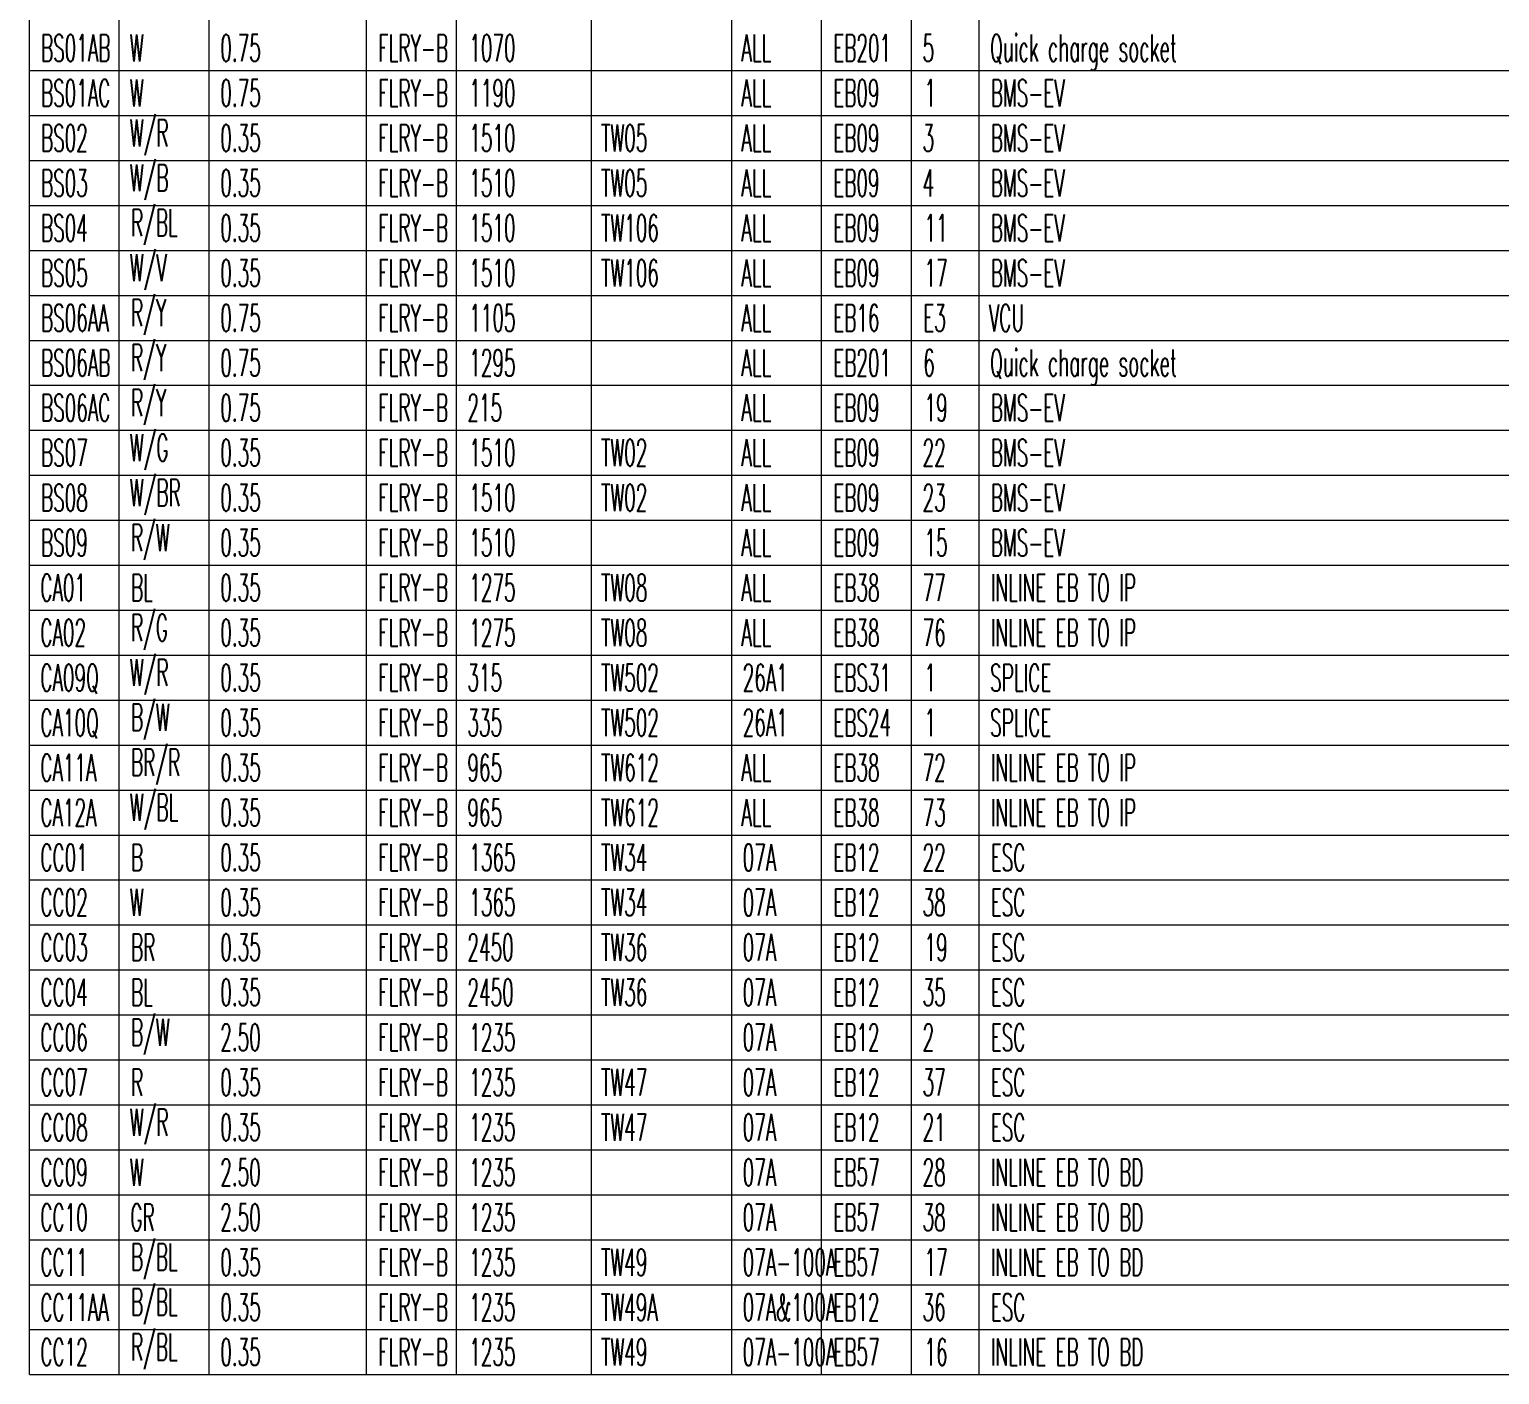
# Model space of a CAD drawing. Header units: inches. Extents: x 47316 to 59086, y 3141 to 11743.
# Drawn here: x 55858 to 56021.4, y 9728 to 9877.5 of the extents above; entities that cross this region are included whole.
import ezdxf

# ---------------------------------------------------------------- set-up
doc = ezdxf.new("R2010")
doc.units = ezdxf.units.IN
doc.header["$MEASUREMENT"] = 0
doc.styles.get("Standard").update_dxf_attribs({"font": ''})
doc.styles.get('Standard').set_extended_font_data('SimSun')

msp = doc.modelspace()

# ---------------------------------------------------------------- linework, layer by layer
at = {"color": 0, "linetype": 'Continuous', "lineweight": 15}
for p, q in [((55857.95, 9727.95), (55857.95, 10232.95)), ((55867.95, 9727.95), (55867.95, 10232.95)), ((55877.95, 9727.95), (55877.95, 10232.95)), ((55895.42, 9727.95), (55895.42, 10232.95)), ((55905.42, 9727.95), (55905.42, 10232.95)), ((55920.42, 9727.95), (55920.42, 10232.95)), ((55936.02, 9727.95), (55936.02, 10232.95)), ((55946.02, 9727.95), (55946.02, 10232.95)), ((55956.02, 9727.95), (55956.02, 10232.95)), ((55963.52, 9727.95), (55963.52, 10232.95)), ((55857.95, 9872.95), (56184.8, 9872.95)), ((55857.95, 9867.95), (56184.8, 9867.95)), ((55857.95, 9862.95), (56184.8, 9862.95)), ((55857.95, 9857.95), (56184.8, 9857.95)), ((55857.95, 9852.95), (56184.8, 9852.95)), ((55857.95, 9847.95), (56184.8, 9847.95)), ((55857.95, 9842.95), (56184.8, 9842.95)), ((55857.95, 9837.95), (56184.8, 9837.95)), ((55857.95, 9832.95), (56184.8, 9832.95)), ((55857.95, 9827.95), (56184.8, 9827.95)), ((55857.95, 9822.95), (56184.8, 9822.95)), ((55857.95, 9817.95), (56184.8, 9817.95)), ((55857.95, 9812.95), (56184.8, 9812.95)), ((55857.95, 9807.95), (56184.8, 9807.95)), ((55857.95, 9802.95), (56184.8, 9802.95)), ((55857.95, 9797.95), (56184.8, 9797.95)), ((55857.95, 9792.95), (56184.8, 9792.95)), ((55857.95, 9787.95), (56184.8, 9787.95)), ((55857.95, 9782.95), (56184.8, 9782.95)), ((55857.95, 9777.95), (56184.8, 9777.95)), ((55857.95, 9772.95), (56184.8, 9772.95)), ((55857.95, 9767.95), (56184.8, 9767.95)), ((55857.95, 9762.95), (56184.8, 9762.95)), ((55857.95, 9757.95), (56184.8, 9757.95)), ((55857.95, 9752.95), (56184.8, 9752.95)), ((55857.95, 9747.95), (56184.8, 9747.95)), ((55857.95, 9742.95), (56184.8, 9742.95)), ((55857.95, 9737.95), (56184.8, 9737.95)), ((55857.95, 9732.95), (56184.8, 9732.95)), ((55857.95, 9727.95), (56184.8, 9727.95))]:
    msp.add_line(p, q, dxfattribs=at)

# ---------------------------------------------------------------- texts
at = {"color": 7, "linetype": 'Continuous', "lineweight": 15, "char_height": 3, "attachment_point": 1}
for s, insert, width in [('\\Fromans.shx;\\W0.5000000000;\\T1.0000000000;\\o\\lBS01AB', (55859.24, 9876.95), 8.5714), ('\\Fromans.shx;\\W0.5000000000;\\T1.0000000000;\\o\\lW', (55869.1, 9876.95), 1.7143), ('\\Fromans.shx;\\W0.5000000000;\\T1.0000000000;\\o\\l0.75', (55879.17, 9876.95), 5), ('\\Fromans.shx;\\W0.5000000000;\\T1.0000000000;\\o\\lFLRY-B', (55896.71, 9876.95), 8.6429), ('\\Fromans.shx;\\W0.5000000000;\\T1.0000000000;\\o\\l1070', (55906.85, 9876.95), 5.7143), ('\\Fromans.shx;\\W0.5000000000;\\T1.0000000000;\\o\\lALL', (55937.1, 9876.95), 3.7143), ('\\Fromans.shx;\\W0.5000000000;\\T1.0000000000;\\o\\lEB201', (55947.31, 9876.95), 7.1429), ('\\Fromans.shx;\\W0.5000000000;\\T1.0000000000;\\o\\l5', (55957.24, 9876.95), 1.4286), ('\\Fromans.shx;\\W0.5000000000;\\T1.0000000000;\\o\\lQuick charge socket', (55964.74, 9876.95), 23.7857), ('\\Fromans.shx;\\W0.5000000000;\\T1.0000000000;\\o\\lBS01AC', (55859.24, 9871.95), 8.5714), ('\\Fromans.shx;\\W0.5000000000;\\T1.0000000000;\\o\\lW', (55869.1, 9871.95), 1.7143), ('\\Fromans.shx;\\W0.5000000000;\\T1.0000000000;\\o\\l0.75', (55879.17, 9871.95), 5), ('\\Fromans.shx;\\W0.5000000000;\\T1.0000000000;\\o\\lFLRY-B', (55896.71, 9871.95), 8.6429), ('\\Fromans.shx;\\W0.5000000000;\\T1.0000000000;\\o\\l1190', (55906.85, 9871.95), 5.7143), ('\\Fromans.shx;\\W0.5000000000;\\T1.0000000000;\\o\\lALL', (55937.1, 9871.95), 3.7143), ('\\Fromans.shx;\\W0.5000000000;\\T1.0000000000;\\o\\lEB09', (55947.31, 9871.95), 5.7143), ('\\Fromans.shx;\\W0.5000000000;\\T1.0000000000;\\o\\l1', (55957.45, 9871.95), 1.4286), ('\\Fromans.shx;\\W0.5000000000;\\T1.0000000000;\\o\\lBMS-EV', (55964.81, 9871.95), 9.1429), ('\\Fromans.shx;\\W0.5000000000;\\T1.0000000000;\\o\\lW/R', (55869.1, 9867.52), 4.7857), ('\\Fromans.shx;\\W0.5000000000;\\T1.0000000000;\\o\\lBS02', (55859.24, 9866.95), 5.7857), ('\\Fromans.shx;\\W0.5000000000;\\T1.0000000000;\\o\\l0.35', (55879.17, 9866.95), 5), ('\\Fromans.shx;\\W0.5000000000;\\T1.0000000000;\\o\\lFLRY-B', (55896.71, 9866.95), 8.6429), ('\\Fromans.shx;\\W0.5000000000;\\T1.0000000000;\\o\\l1510', (55906.85, 9866.95), 5.7143), ('\\Fromans.shx;\\W0.5000000000;\\T1.0000000000;\\o\\lTW05', (55921.5, 9866.95), 5.7143), ('\\Fromans.shx;\\W0.5000000000;\\T1.0000000000;\\o\\lALL', (55937.1, 9866.95), 3.7143), ('\\Fromans.shx;\\W0.5000000000;\\T1.0000000000;\\o\\lEB09', (55947.31, 9866.95), 5.7143), ('\\Fromans.shx;\\W0.5000000000;\\T1.0000000000;\\o\\l3', (55957.24, 9866.95), 1.4286), ('\\Fromans.shx;\\W0.5000000000;\\T1.0000000000;\\o\\lBMS-EV', (55964.81, 9866.95), 9.1429), ('\\Fromans.shx;\\W0.5000000000;\\T1.0000000000;\\o\\lW/B', (55869.1, 9862.52), 4.7857), ('\\Fromans.shx;\\W0.5000000000;\\T1.0000000000;\\o\\lBS03', (55859.24, 9861.95), 5.7857), ('\\Fromans.shx;\\W0.5000000000;\\T1.0000000000;\\o\\l0.35', (55879.17, 9861.95), 5), ('\\Fromans.shx;\\W0.5000000000;\\T1.0000000000;\\o\\lFLRY-B', (55896.71, 9861.95), 8.6429), ('\\Fromans.shx;\\W0.5000000000;\\T1.0000000000;\\o\\l1510', (55906.85, 9861.95), 5.7143), ('\\Fromans.shx;\\W0.5000000000;\\T1.0000000000;\\o\\lTW05', (55921.5, 9861.95), 5.7143), ('\\Fromans.shx;\\W0.5000000000;\\T1.0000000000;\\o\\lALL', (55937.1, 9861.95), 3.7143), ('\\Fromans.shx;\\W0.5000000000;\\T1.0000000000;\\o\\lEB09', (55947.31, 9861.95), 5.7143), ('\\Fromans.shx;\\W0.5000000000;\\T1.0000000000;\\o\\l4', (55957.24, 9861.95), 1.4286), ('\\Fromans.shx;\\W0.5000000000;\\T1.0000000000;\\o\\lBMS-EV', (55964.81, 9861.95), 9.1429), ('\\Fromans.shx;\\W0.5000000000;\\T1.0000000000;\\o\\lR/BL', (55869.24, 9857.52), 5.7857), ('\\Fromans.shx;\\W0.5000000000;\\T1.0000000000;\\o\\lBS04', (55859.24, 9856.95), 5.7857), ('\\Fromans.shx;\\W0.5000000000;\\T1.0000000000;\\o\\l0.35', (55879.17, 9856.95), 5), ('\\Fromans.shx;\\W0.5000000000;\\T1.0000000000;\\o\\lFLRY-B', (55896.71, 9856.95), 8.6429), ('\\Fromans.shx;\\W0.5000000000;\\T1.0000000000;\\o\\l1510', (55906.85, 9856.95), 5.7143), ('\\Fromans.shx;\\W0.5000000000;\\T1.0000000000;\\o\\lTW106', (55921.5, 9856.95), 7.1429), ('\\Fromans.shx;\\W0.5000000000;\\T1.0000000000;\\o\\lALL', (55937.1, 9856.95), 3.7143), ('\\Fromans.shx;\\W0.5000000000;\\T1.0000000000;\\o\\lEB09', (55947.31, 9856.95), 5.7143), ('\\Fromans.shx;\\W0.5000000000;\\T1.0000000000;\\o\\l11', (55957.45, 9856.95), 2.8571), ('\\Fromans.shx;\\W0.5000000000;\\T1.0000000000;\\o\\lBMS-EV', (55964.81, 9856.95), 9.1429), ('\\Fromans.shx;\\W0.5000000000;\\T1.0000000000;\\o\\lW/V', (55869.1, 9852.52), 4.5714), ('\\Fromans.shx;\\W0.5000000000;\\T1.0000000000;\\o\\lBS05', (55859.24, 9851.95), 5.7857), ('\\Fromans.shx;\\W0.5000000000;\\T1.0000000000;\\o\\l0.35', (55879.17, 9851.95), 5), ('\\Fromans.shx;\\W0.5000000000;\\T1.0000000000;\\o\\lFLRY-B', (55896.71, 9851.95), 8.6429), ('\\Fromans.shx;\\W0.5000000000;\\T1.0000000000;\\o\\l1510', (55906.85, 9851.95), 5.7143), ('\\Fromans.shx;\\W0.5000000000;\\T1.0000000000;\\o\\lTW106', (55921.5, 9851.95), 7.1429), ('\\Fromans.shx;\\W0.5000000000;\\T1.0000000000;\\o\\lALL', (55937.1, 9851.95), 3.7143), ('\\Fromans.shx;\\W0.5000000000;\\T1.0000000000;\\o\\lEB09', (55947.31, 9851.95), 5.7143), ('\\Fromans.shx;\\W0.5000000000;\\T1.0000000000;\\o\\l17', (55957.45, 9851.95), 2.8571), ('\\Fromans.shx;\\W0.5000000000;\\T1.0000000000;\\o\\lBMS-EV', (55964.81, 9851.95), 9.1429), ('\\Fromans.shx;\\W0.5000000000;\\T1.0000000000;\\o\\lR/Y', (55869.24, 9847.52), 4.3571), ('\\Fromans.shx;\\W0.5000000000;\\T1.0000000000;\\o\\lBS06AA', (55859.24, 9846.95), 8.3571), ('\\Fromans.shx;\\W0.5000000000;\\T1.0000000000;\\o\\l0.75', (55879.17, 9846.95), 5), ('\\Fromans.shx;\\W0.5000000000;\\T1.0000000000;\\o\\lFLRY-B', (55896.71, 9846.95), 8.6429), ('\\Fromans.shx;\\W0.5000000000;\\T1.0000000000;\\o\\l1105', (55906.85, 9846.95), 5.7143), ('\\Fromans.shx;\\W0.5000000000;\\T1.0000000000;\\o\\lALL', (55937.1, 9846.95), 3.7143), ('\\Fromans.shx;\\W0.5000000000;\\T1.0000000000;\\o\\lEB16', (55947.31, 9846.95), 5.7143), ('\\Fromans.shx;\\W0.5000000000;\\T1.0000000000;\\o\\lE3', (55957.31, 9846.95), 2.7857), ('\\Fromans.shx;\\W0.5000000000;\\T1.0000000000;\\o\\lVCU', (55964.6, 9846.95), 4.3571), ('\\Fromans.shx;\\W0.5000000000;\\T1.0000000000;\\o\\lR/Y', (55869.24, 9842.52), 4.3571), ('\\Fromans.shx;\\W0.5000000000;\\T1.0000000000;\\o\\lBS06AB', (55859.24, 9841.95), 8.5714), ('\\Fromans.shx;\\W0.5000000000;\\T1.0000000000;\\o\\l0.75', (55879.17, 9841.95), 5), ('\\Fromans.shx;\\W0.5000000000;\\T1.0000000000;\\o\\lFLRY-B', (55896.71, 9841.95), 8.6429), ('\\Fromans.shx;\\W0.5000000000;\\T1.0000000000;\\o\\l1295', (55906.85, 9841.95), 5.7143), ('\\Fromans.shx;\\W0.5000000000;\\T1.0000000000;\\o\\lALL', (55937.1, 9841.95), 3.7143), ('\\Fromans.shx;\\W0.5000000000;\\T1.0000000000;\\o\\lEB201', (55947.31, 9841.95), 7.1429), ('\\Fromans.shx;\\W0.5000000000;\\T1.0000000000;\\o\\l6', (55957.31, 9841.95), 1.4286), ('\\Fromans.shx;\\W0.5000000000;\\T1.0000000000;\\o\\lQuick charge socket', (55964.74, 9841.95), 23.7857), ('\\Fromans.shx;\\W0.5000000000;\\T1.0000000000;\\o\\lBS06AC', (55859.24, 9836.95), 8.5714), ('\\Fromans.shx;\\W0.5000000000;\\T1.0000000000;\\o\\lR/Y', (55869.24, 9837.52), 4.3571), ('\\Fromans.shx;\\W0.5000000000;\\T1.0000000000;\\o\\l0.75', (55879.17, 9836.95), 5), ('\\Fromans.shx;\\W0.5000000000;\\T1.0000000000;\\o\\lFLRY-B', (55896.71, 9836.95), 8.6429), ('\\Fromans.shx;\\W0.5000000000;\\T1.0000000000;\\o\\l215', (55906.64, 9836.95), 4.2857), ('\\Fromans.shx;\\W0.5000000000;\\T1.0000000000;\\o\\lALL', (55937.1, 9836.95), 3.7143), ('\\Fromans.shx;\\W0.5000000000;\\T1.0000000000;\\o\\lEB09', (55947.31, 9836.95), 5.7143), ('\\Fromans.shx;\\W0.5000000000;\\T1.0000000000;\\o\\l19', (55957.45, 9836.95), 2.8571), ('\\Fromans.shx;\\W0.5000000000;\\T1.0000000000;\\o\\lBMS-EV', (55964.81, 9836.95), 9.1429), ('\\Fromans.shx;\\W0.5000000000;\\T1.0000000000;\\o\\lBS07', (55859.24, 9831.95), 5.7857), ('\\Fromans.shx;\\W0.5000000000;\\T1.0000000000;\\o\\lW/G', (55869.1, 9832.52), 4.7857), ('\\Fromans.shx;\\W0.5000000000;\\T1.0000000000;\\o\\l0.35', (55879.17, 9831.95), 5), ('\\Fromans.shx;\\W0.5000000000;\\T1.0000000000;\\o\\lFLRY-B', (55896.71, 9831.95), 8.6429), ('\\Fromans.shx;\\W0.5000000000;\\T1.0000000000;\\o\\l1510', (55906.85, 9831.95), 5.7143), ('\\Fromans.shx;\\W0.5000000000;\\T1.0000000000;\\o\\lTW02', (55921.5, 9831.95), 5.7143), ('\\Fromans.shx;\\W0.5000000000;\\T1.0000000000;\\o\\lALL', (55937.1, 9831.95), 3.7143), ('\\Fromans.shx;\\W0.5000000000;\\T1.0000000000;\\o\\lEB09', (55947.31, 9831.95), 5.7143), ('\\Fromans.shx;\\W0.5000000000;\\T1.0000000000;\\o\\l22', (55957.24, 9831.95), 2.8571), ('\\Fromans.shx;\\W0.5000000000;\\T1.0000000000;\\o\\lBMS-EV', (55964.81, 9831.95), 9.1429), ('\\Fromans.shx;\\W0.5000000000;\\T1.0000000000;\\o\\lBS08', (55859.24, 9826.95), 5.7857), ('\\Fromans.shx;\\W0.5000000000;\\T1.0000000000;\\o\\lW/BR', (55869.1, 9827.52), 6.2857), ('\\Fromans.shx;\\W0.5000000000;\\T1.0000000000;\\o\\l0.35', (55879.17, 9826.95), 5), ('\\Fromans.shx;\\W0.5000000000;\\T1.0000000000;\\o\\lFLRY-B', (55896.71, 9826.95), 8.6429), ('\\Fromans.shx;\\W0.5000000000;\\T1.0000000000;\\o\\l1510', (55906.85, 9826.95), 5.7143), ('\\Fromans.shx;\\W0.5000000000;\\T1.0000000000;\\o\\lTW02', (55921.5, 9826.95), 5.7143), ('\\Fromans.shx;\\W0.5000000000;\\T1.0000000000;\\o\\lALL', (55937.1, 9826.95), 3.7143), ('\\Fromans.shx;\\W0.5000000000;\\T1.0000000000;\\o\\lEB09', (55947.31, 9826.95), 5.7143), ('\\Fromans.shx;\\W0.5000000000;\\T1.0000000000;\\o\\l23', (55957.24, 9826.95), 2.8571), ('\\Fromans.shx;\\W0.5000000000;\\T1.0000000000;\\o\\lBMS-EV', (55964.81, 9826.95), 9.1429), ('\\Fromans.shx;\\W0.5000000000;\\T1.0000000000;\\o\\lBS09', (55859.24, 9821.95), 5.7857), ('\\Fromans.shx;\\W0.5000000000;\\T1.0000000000;\\o\\lR/W', (55869.24, 9822.52), 4.7857), ('\\Fromans.shx;\\W0.5000000000;\\T1.0000000000;\\o\\l0.35', (55879.17, 9821.95), 5), ('\\Fromans.shx;\\W0.5000000000;\\T1.0000000000;\\o\\lFLRY-B', (55896.71, 9821.95), 8.6429), ('\\Fromans.shx;\\W0.5000000000;\\T1.0000000000;\\o\\l1510', (55906.85, 9821.95), 5.7143), ('\\Fromans.shx;\\W0.5000000000;\\T1.0000000000;\\o\\lALL', (55937.1, 9821.95), 3.7143), ('\\Fromans.shx;\\W0.5000000000;\\T1.0000000000;\\o\\lEB09', (55947.31, 9821.95), 5.7143), ('\\Fromans.shx;\\W0.5000000000;\\T1.0000000000;\\o\\l15', (55957.45, 9821.95), 2.8571), ('\\Fromans.shx;\\W0.5000000000;\\T1.0000000000;\\o\\lBMS-EV', (55964.81, 9821.95), 9.1429), ('\\Fromans.shx;\\W0.5000000000;\\T1.0000000000;\\o\\lCA01', (55859.17, 9816.95), 5.6429), ('\\Fromans.shx;\\W0.5000000000;\\T1.0000000000;\\o\\lBL', (55869.24, 9816.95), 2.7143), ('\\Fromans.shx;\\W0.5000000000;\\T1.0000000000;\\o\\l0.35', (55879.17, 9816.95), 5), ('\\Fromans.shx;\\W0.5000000000;\\T1.0000000000;\\o\\lFLRY-B', (55896.71, 9816.95), 8.6429), ('\\Fromans.shx;\\W0.5000000000;\\T1.0000000000;\\o\\l1275', (55906.85, 9816.95), 5.7143), ('\\Fromans.shx;\\W0.5000000000;\\T1.0000000000;\\o\\lTW08', (55921.5, 9816.95), 5.7143), ('\\Fromans.shx;\\W0.5000000000;\\T1.0000000000;\\o\\lALL', (55937.1, 9816.95), 3.7143), ('\\Fromans.shx;\\W0.5000000000;\\T1.0000000000;\\o\\lEB38', (55947.31, 9816.95), 5.7143), ('\\Fromans.shx;\\W0.5000000000;\\T1.0000000000;\\o\\l77', (55957.24, 9816.95), 2.8571), ('\\Fromans.shx;\\W0.5000000000;\\T1.0000000000;\\o\\lINLINE EB TO IP', (55964.81, 9816.95), 19), ('\\Fromans.shx;\\W0.5000000000;\\T1.0000000000;\\o\\lR/G', (55869.24, 9812.52), 4.5714), ('\\Fromans.shx;\\W0.5000000000;\\T1.0000000000;\\o\\lCA02', (55859.17, 9811.95), 5.6429), ('\\Fromans.shx;\\W0.5000000000;\\T1.0000000000;\\o\\l0.35', (55879.17, 9811.95), 5), ('\\Fromans.shx;\\W0.5000000000;\\T1.0000000000;\\o\\lFLRY-B', (55896.71, 9811.95), 8.6429), ('\\Fromans.shx;\\W0.5000000000;\\T1.0000000000;\\o\\l1275', (55906.85, 9811.95), 5.7143), ('\\Fromans.shx;\\W0.5000000000;\\T1.0000000000;\\o\\lTW08', (55921.5, 9811.95), 5.7143), ('\\Fromans.shx;\\W0.5000000000;\\T1.0000000000;\\o\\lALL', (55937.1, 9811.95), 3.7143), ('\\Fromans.shx;\\W0.5000000000;\\T1.0000000000;\\o\\lEB38', (55947.31, 9811.95), 5.7143), ('\\Fromans.shx;\\W0.5000000000;\\T1.0000000000;\\o\\l76', (55957.24, 9811.95), 2.8571), ('\\Fromans.shx;\\W0.5000000000;\\T1.0000000000;\\o\\lINLINE EB TO IP', (55964.81, 9811.95), 19), ('\\Fromans.shx;\\W0.5000000000;\\T1.0000000000;\\o\\lW/R', (55869.1, 9807.52), 4.7857), ('\\Fromans.shx;\\W0.5000000000;\\T1.0000000000;\\o\\lCA09Q', (55859.17, 9806.95), 7.2143), ('\\Fromans.shx;\\W0.5000000000;\\T1.0000000000;\\o\\l0.35', (55879.17, 9806.95), 5), ('\\Fromans.shx;\\W0.5000000000;\\T1.0000000000;\\o\\lFLRY-B', (55896.71, 9806.95), 8.6429), ('\\Fromans.shx;\\W0.5000000000;\\T1.0000000000;\\o\\l315', (55906.64, 9806.95), 4.2857), ('\\Fromans.shx;\\W0.5000000000;\\T1.0000000000;\\o\\lTW502', (55921.5, 9806.95), 7.1429), ('\\Fromans.shx;\\W0.5000000000;\\T1.0000000000;\\o\\l26A1', (55937.24, 9806.95), 5.5714), ('\\Fromans.shx;\\W0.5000000000;\\T1.0000000000;\\o\\lEBS31', (55947.31, 9806.95), 7.1429), ('\\Fromans.shx;\\W0.5000000000;\\T1.0000000000;\\o\\l1', (55957.45, 9806.95), 1.4286), ('\\Fromans.shx;\\W0.5000000000;\\T1.0000000000;\\o\\lSPLICE', (55964.74, 9806.95), 7.5714), ('\\Fromans.shx;\\W0.5000000000;\\T1.0000000000;\\o\\lB/W', (55869.24, 9802.52), 4.7857), ('\\Fromans.shx;\\W0.5000000000;\\T1.0000000000;\\o\\lCA10Q', (55859.17, 9801.95), 7.2143), ('\\Fromans.shx;\\W0.5000000000;\\T1.0000000000;\\o\\l0.35', (55879.17, 9801.95), 5), ('\\Fromans.shx;\\W0.5000000000;\\T1.0000000000;\\o\\lFLRY-B', (55896.71, 9801.95), 8.6429), ('\\Fromans.shx;\\W0.5000000000;\\T1.0000000000;\\o\\l335', (55906.64, 9801.95), 4.2857), ('\\Fromans.shx;\\W0.5000000000;\\T1.0000000000;\\o\\lTW502', (55921.5, 9801.95), 7.1429), ('\\Fromans.shx;\\W0.5000000000;\\T1.0000000000;\\o\\l26A1', (55937.24, 9801.95), 5.5714), ('\\Fromans.shx;\\W0.5000000000;\\T1.0000000000;\\o\\lEBS24', (55947.31, 9801.95), 7.1429), ('\\Fromans.shx;\\W0.5000000000;\\T1.0000000000;\\o\\l1', (55957.45, 9801.95), 1.4286), ('\\Fromans.shx;\\W0.5000000000;\\T1.0000000000;\\o\\lSPLICE', (55964.74, 9801.95), 7.5714), ('\\Fromans.shx;\\W0.5000000000;\\T1.0000000000;\\o\\lBR/R', (55869.24, 9797.52), 6.0714), ('\\Fromans.shx;\\W0.5000000000;\\T1.0000000000;\\o\\lCA11A', (55859.17, 9796.95), 6.9286), ('\\Fromans.shx;\\W0.5000000000;\\T1.0000000000;\\o\\l0.35', (55879.17, 9796.95), 5), ('\\Fromans.shx;\\W0.5000000000;\\T1.0000000000;\\o\\lFLRY-B', (55896.71, 9796.95), 8.6429), ('\\Fromans.shx;\\W0.5000000000;\\T1.0000000000;\\o\\l965', (55906.64, 9796.95), 4.2857), ('\\Fromans.shx;\\W0.5000000000;\\T1.0000000000;\\o\\lTW612', (55921.5, 9796.95), 7.1429), ('\\Fromans.shx;\\W0.5000000000;\\T1.0000000000;\\o\\lALL', (55937.1, 9796.95), 3.7143), ('\\Fromans.shx;\\W0.5000000000;\\T1.0000000000;\\o\\lEB38', (55947.31, 9796.95), 5.7143), ('\\Fromans.shx;\\W0.5000000000;\\T1.0000000000;\\o\\l72', (55957.24, 9796.95), 2.8571), ('\\Fromans.shx;\\W0.5000000000;\\T1.0000000000;\\o\\lINLINE EB TO IP', (55964.81, 9796.95), 19), ('\\Fromans.shx;\\W0.5000000000;\\T1.0000000000;\\o\\lW/BL', (55869.1, 9792.52), 6), ('\\Fromans.shx;\\W0.5000000000;\\T1.0000000000;\\o\\lCA12A', (55859.17, 9791.95), 6.9286), ('\\Fromans.shx;\\W0.5000000000;\\T1.0000000000;\\o\\l0.35', (55879.17, 9791.95), 5), ('\\Fromans.shx;\\W0.5000000000;\\T1.0000000000;\\o\\lFLRY-B', (55896.71, 9791.95), 8.6429), ('\\Fromans.shx;\\W0.5000000000;\\T1.0000000000;\\o\\l965', (55906.64, 9791.95), 4.2857), ('\\Fromans.shx;\\W0.5000000000;\\T1.0000000000;\\o\\lTW612', (55921.5, 9791.95), 7.1429), ('\\Fromans.shx;\\W0.5000000000;\\T1.0000000000;\\o\\lALL', (55937.1, 9791.95), 3.7143), ('\\Fromans.shx;\\W0.5000000000;\\T1.0000000000;\\o\\lEB38', (55947.31, 9791.95), 5.7143), ('\\Fromans.shx;\\W0.5000000000;\\T1.0000000000;\\o\\l73', (55957.24, 9791.95), 2.8571), ('\\Fromans.shx;\\W0.5000000000;\\T1.0000000000;\\o\\lINLINE EB TO IP', (55964.81, 9791.95), 19), ('\\Fromans.shx;\\W0.5000000000;\\T1.0000000000;\\o\\lCC01', (55859.17, 9786.95), 5.8571), ('\\Fromans.shx;\\W0.5000000000;\\T1.0000000000;\\o\\lB', (55869.24, 9786.95), 1.5), ('\\Fromans.shx;\\W0.5000000000;\\T1.0000000000;\\o\\l0.35', (55879.17, 9786.95), 5), ('\\Fromans.shx;\\W0.5000000000;\\T1.0000000000;\\o\\lFLRY-B', (55896.71, 9786.95), 8.6429), ('\\Fromans.shx;\\W0.5000000000;\\T1.0000000000;\\o\\l1365', (55906.85, 9786.95), 5.7143), ('\\Fromans.shx;\\W0.5000000000;\\T1.0000000000;\\o\\lTW34', (55921.5, 9786.95), 5.7143), ('\\Fromans.shx;\\W0.5000000000;\\T1.0000000000;\\o\\l07A', (55937.24, 9786.95), 4.1429), ('\\Fromans.shx;\\W0.5000000000;\\T1.0000000000;\\o\\lEB12', (55947.31, 9786.95), 5.7143), ('\\Fromans.shx;\\W0.5000000000;\\T1.0000000000;\\o\\l22', (55957.24, 9786.95), 2.8571), ('\\Fromans.shx;\\W0.5000000000;\\T1.0000000000;\\o\\lESC', (55964.81, 9786.95), 4.2857), ('\\Fromans.shx;\\W0.5000000000;\\T1.0000000000;\\o\\lCC02', (55859.17, 9781.95), 5.8571), ('\\Fromans.shx;\\W0.5000000000;\\T1.0000000000;\\o\\lW', (55869.1, 9781.95), 1.7143), ('\\Fromans.shx;\\W0.5000000000;\\T1.0000000000;\\o\\l0.35', (55879.17, 9781.95), 5), ('\\Fromans.shx;\\W0.5000000000;\\T1.0000000000;\\o\\lFLRY-B', (55896.71, 9781.95), 8.6429), ('\\Fromans.shx;\\W0.5000000000;\\T1.0000000000;\\o\\l1365', (55906.85, 9781.95), 5.7143), ('\\Fromans.shx;\\W0.5000000000;\\T1.0000000000;\\o\\lTW34', (55921.5, 9781.95), 5.7143), ('\\Fromans.shx;\\W0.5000000000;\\T1.0000000000;\\o\\l07A', (55937.24, 9781.95), 4.1429), ('\\Fromans.shx;\\W0.5000000000;\\T1.0000000000;\\o\\lEB12', (55947.31, 9781.95), 5.7143), ('\\Fromans.shx;\\W0.5000000000;\\T1.0000000000;\\o\\l38', (55957.24, 9781.95), 2.8571), ('\\Fromans.shx;\\W0.5000000000;\\T1.0000000000;\\o\\lESC', (55964.81, 9781.95), 4.2857), ('\\Fromans.shx;\\W0.5000000000;\\T1.0000000000;\\o\\lCC03', (55859.17, 9776.95), 5.8571), ('\\Fromans.shx;\\W0.5000000000;\\T1.0000000000;\\o\\lBR', (55869.24, 9776.95), 3), ('\\Fromans.shx;\\W0.5000000000;\\T1.0000000000;\\o\\l0.35', (55879.17, 9776.95), 5), ('\\Fromans.shx;\\W0.5000000000;\\T1.0000000000;\\o\\lFLRY-B', (55896.71, 9776.95), 8.6429), ('\\Fromans.shx;\\W0.5000000000;\\T1.0000000000;\\o\\l2450', (55906.64, 9776.95), 5.7143), ('\\Fromans.shx;\\W0.5000000000;\\T1.0000000000;\\o\\lTW36', (55921.5, 9776.95), 5.7143), ('\\Fromans.shx;\\W0.5000000000;\\T1.0000000000;\\o\\l07A', (55937.24, 9776.95), 4.1429), ('\\Fromans.shx;\\W0.5000000000;\\T1.0000000000;\\o\\lEB12', (55947.31, 9776.95), 5.7143), ('\\Fromans.shx;\\W0.5000000000;\\T1.0000000000;\\o\\l19', (55957.45, 9776.95), 2.8571), ('\\Fromans.shx;\\W0.5000000000;\\T1.0000000000;\\o\\lESC', (55964.81, 9776.95), 4.2857), ('\\Fromans.shx;\\W0.5000000000;\\T1.0000000000;\\o\\lCC04', (55859.17, 9771.95), 5.8571), ('\\Fromans.shx;\\W0.5000000000;\\T1.0000000000;\\o\\lBL', (55869.24, 9771.95), 2.7143), ('\\Fromans.shx;\\W0.5000000000;\\T1.0000000000;\\o\\l0.35', (55879.17, 9771.95), 5), ('\\Fromans.shx;\\W0.5000000000;\\T1.0000000000;\\o\\lFLRY-B', (55896.71, 9771.95), 8.6429), ('\\Fromans.shx;\\W0.5000000000;\\T1.0000000000;\\o\\l2450', (55906.64, 9771.95), 5.7143), ('\\Fromans.shx;\\W0.5000000000;\\T1.0000000000;\\o\\lTW36', (55921.5, 9771.95), 5.7143), ('\\Fromans.shx;\\W0.5000000000;\\T1.0000000000;\\o\\l07A', (55937.24, 9771.95), 4.1429), ('\\Fromans.shx;\\W0.5000000000;\\T1.0000000000;\\o\\lEB12', (55947.31, 9771.95), 5.7143), ('\\Fromans.shx;\\W0.5000000000;\\T1.0000000000;\\o\\l35', (55957.24, 9771.95), 2.8571), ('\\Fromans.shx;\\W0.5000000000;\\T1.0000000000;\\o\\lESC', (55964.81, 9771.95), 4.2857), ('\\Fromans.shx;\\W0.5000000000;\\T1.0000000000;\\o\\lB/W', (55869.24, 9767.52), 4.7857), ('\\Fromans.shx;\\W0.5000000000;\\T1.0000000000;\\o\\lCC06', (55859.17, 9766.95), 5.8571), ('\\Fromans.shx;\\W0.5000000000;\\T1.0000000000;\\o\\l2.50', (55879.17, 9766.95), 5), ('\\Fromans.shx;\\W0.5000000000;\\T1.0000000000;\\o\\lFLRY-B', (55896.71, 9766.95), 8.6429), ('\\Fromans.shx;\\W0.5000000000;\\T1.0000000000;\\o\\l1235', (55906.85, 9766.95), 5.7143), ('\\Fromans.shx;\\W0.5000000000;\\T1.0000000000;\\o\\l07A', (55937.24, 9766.95), 4.1429), ('\\Fromans.shx;\\W0.5000000000;\\T1.0000000000;\\o\\lEB12', (55947.31, 9766.95), 5.7143), ('\\Fromans.shx;\\W0.5000000000;\\T1.0000000000;\\o\\l2', (55957.24, 9766.95), 1.4286), ('\\Fromans.shx;\\W0.5000000000;\\T1.0000000000;\\o\\lESC', (55964.81, 9766.95), 4.2857), ('\\Fromans.shx;\\W0.5000000000;\\T1.0000000000;\\o\\lCC07', (55859.17, 9761.95), 5.8571), ('\\Fromans.shx;\\W0.5000000000;\\T1.0000000000;\\o\\lR', (55869.24, 9761.95), 1.5), ('\\Fromans.shx;\\W0.5000000000;\\T1.0000000000;\\o\\l0.35', (55879.17, 9761.95), 5), ('\\Fromans.shx;\\W0.5000000000;\\T1.0000000000;\\o\\lFLRY-B', (55896.71, 9761.95), 8.6429), ('\\Fromans.shx;\\W0.5000000000;\\T1.0000000000;\\o\\l1235', (55906.85, 9761.95), 5.7143), ('\\Fromans.shx;\\W0.5000000000;\\T1.0000000000;\\o\\lTW47', (55921.5, 9761.95), 5.7143), ('\\Fromans.shx;\\W0.5000000000;\\T1.0000000000;\\o\\l07A', (55937.24, 9761.95), 4.1429), ('\\Fromans.shx;\\W0.5000000000;\\T1.0000000000;\\o\\lEB12', (55947.31, 9761.95), 5.7143), ('\\Fromans.shx;\\W0.5000000000;\\T1.0000000000;\\o\\l37', (55957.24, 9761.95), 2.8571), ('\\Fromans.shx;\\W0.5000000000;\\T1.0000000000;\\o\\lESC', (55964.81, 9761.95), 4.2857), ('\\Fromans.shx;\\W0.5000000000;\\T1.0000000000;\\o\\lCC08', (55859.17, 9756.95), 5.8571), ('\\Fromans.shx;\\W0.5000000000;\\T1.0000000000;\\o\\lW/R', (55869.1, 9757.52), 4.7857), ('\\Fromans.shx;\\W0.5000000000;\\T1.0000000000;\\o\\l0.35', (55879.17, 9756.95), 5), ('\\Fromans.shx;\\W0.5000000000;\\T1.0000000000;\\o\\lFLRY-B', (55896.71, 9756.95), 8.6429), ('\\Fromans.shx;\\W0.5000000000;\\T1.0000000000;\\o\\l1235', (55906.85, 9756.95), 5.7143), ('\\Fromans.shx;\\W0.5000000000;\\T1.0000000000;\\o\\lTW47', (55921.5, 9756.95), 5.7143), ('\\Fromans.shx;\\W0.5000000000;\\T1.0000000000;\\o\\l07A', (55937.24, 9756.95), 4.1429), ('\\Fromans.shx;\\W0.5000000000;\\T1.0000000000;\\o\\lEB12', (55947.31, 9756.95), 5.7143), ('\\Fromans.shx;\\W0.5000000000;\\T1.0000000000;\\o\\l21', (55957.24, 9756.95), 2.8571), ('\\Fromans.shx;\\W0.5000000000;\\T1.0000000000;\\o\\lESC', (55964.81, 9756.95), 4.2857), ('\\Fromans.shx;\\W0.5000000000;\\T1.0000000000;\\o\\lCC09', (55859.17, 9751.95), 5.8571), ('\\Fromans.shx;\\W0.5000000000;\\T1.0000000000;\\o\\lW', (55869.1, 9751.95), 1.7143), ('\\Fromans.shx;\\W0.5000000000;\\T1.0000000000;\\o\\l2.50', (55879.17, 9751.95), 5), ('\\Fromans.shx;\\W0.5000000000;\\T1.0000000000;\\o\\lFLRY-B', (55896.71, 9751.95), 8.6429), ('\\Fromans.shx;\\W0.5000000000;\\T1.0000000000;\\o\\l1235', (55906.85, 9751.95), 5.7143), ('\\Fromans.shx;\\W0.5000000000;\\T1.0000000000;\\o\\l07A', (55937.24, 9751.95), 4.1429), ('\\Fromans.shx;\\W0.5000000000;\\T1.0000000000;\\o\\lEB57', (55947.31, 9751.95), 5.7143), ('\\Fromans.shx;\\W0.5000000000;\\T1.0000000000;\\o\\l28', (55957.24, 9751.95), 2.8571), ('\\Fromans.shx;\\W0.5000000000;\\T1.0000000000;\\o\\lINLINE EB TO BD', (55964.81, 9751.95), 19.9286), ('\\Fromans.shx;\\W0.5000000000;\\T1.0000000000;\\o\\lCC10', (55859.17, 9746.95), 5.8571), ('\\Fromans.shx;\\W0.5000000000;\\T1.0000000000;\\o\\lGR', (55869.17, 9746.95), 3), ('\\Fromans.shx;\\W0.5000000000;\\T1.0000000000;\\o\\l2.50', (55879.17, 9746.95), 5), ('\\Fromans.shx;\\W0.5000000000;\\T1.0000000000;\\o\\lFLRY-B', (55896.71, 9746.95), 8.6429), ('\\Fromans.shx;\\W0.5000000000;\\T1.0000000000;\\o\\l1235', (55906.85, 9746.95), 5.7143), ('\\Fromans.shx;\\W0.5000000000;\\T1.0000000000;\\o\\l07A', (55937.24, 9746.95), 4.1429), ('\\Fromans.shx;\\W0.5000000000;\\T1.0000000000;\\o\\lEB57', (55947.31, 9746.95), 5.7143), ('\\Fromans.shx;\\W0.5000000000;\\T1.0000000000;\\o\\l38', (55957.24, 9746.95), 2.8571), ('\\Fromans.shx;\\W0.5000000000;\\T1.0000000000;\\o\\lINLINE EB TO BD', (55964.81, 9746.95), 19.9286), ('\\Fromans.shx;\\W0.5000000000;\\T1.0000000000;\\o\\lCC11', (55859.17, 9741.95), 5.8571), ('\\Fromans.shx;\\W0.5000000000;\\T1.0000000000;\\o\\lB/BL', (55869.24, 9742.52), 5.7857), ('\\Fromans.shx;\\W0.5000000000;\\T1.0000000000;\\o\\l0.35', (55879.17, 9741.95), 5), ('\\Fromans.shx;\\W0.5000000000;\\T1.0000000000;\\o\\lFLRY-B', (55896.71, 9741.95), 8.6429), ('\\Fromans.shx;\\W0.5000000000;\\T1.0000000000;\\o\\l1235', (55906.85, 9741.95), 5.7143), ('\\Fromans.shx;\\W0.5000000000;\\T1.0000000000;\\o\\lTW49', (55921.5, 9741.95), 5.7143), ('\\Fromans.shx;\\W0.5000000000;\\T1.0000000000;\\o\\l07A-100A', (55937.24, 9741.95), 11.5714), ('\\Fromans.shx;\\W0.5000000000;\\T1.0000000000;\\o\\lEB57', (55947.31, 9741.95), 5.7143), ('\\Fromans.shx;\\W0.5000000000;\\T1.0000000000;\\o\\l17', (55957.45, 9741.95), 2.8571), ('\\Fromans.shx;\\W0.5000000000;\\T1.0000000000;\\o\\lINLINE EB TO BD', (55964.81, 9741.95), 19.9286), ('\\Fromans.shx;\\W0.5000000000;\\T1.0000000000;\\o\\lCC11AA', (55859.17, 9736.95), 8.4286), ('\\Fromans.shx;\\W0.5000000000;\\T1.0000000000;\\o\\lB/BL', (55869.24, 9737.52), 5.7857), ('\\Fromans.shx;\\W0.5000000000;\\T1.0000000000;\\o\\l0.35', (55879.17, 9736.95), 5), ('\\Fromans.shx;\\W0.5000000000;\\T1.0000000000;\\o\\lFLRY-B', (55896.71, 9736.95), 8.6429), ('\\Fromans.shx;\\W0.5000000000;\\T1.0000000000;\\o\\l1235', (55906.85, 9736.95), 5.7143), ('\\Fromans.shx;\\W0.5000000000;\\T1.0000000000;\\o\\lTW49A', (55921.5, 9736.95), 7), ('\\Fromans.shx;\\W0.5000000000;\\T1.0000000000;\\o\\l07A&100A', (55937.24, 9736.95), 11.5714), ('\\Fromans.shx;\\W0.5000000000;\\T1.0000000000;\\o\\lEB12', (55947.31, 9736.95), 5.7143), ('\\Fromans.shx;\\W0.5000000000;\\T1.0000000000;\\o\\l36', (55957.24, 9736.95), 2.8571), ('\\Fromans.shx;\\W0.5000000000;\\T1.0000000000;\\o\\lESC', (55964.81, 9736.95), 4.2857), ('\\Fromans.shx;\\W0.5000000000;\\T1.0000000000;\\o\\lR/BL', (55869.24, 9732.52), 5.7857), ('\\Fromans.shx;\\W0.5000000000;\\T1.0000000000;\\o\\lCC12', (55859.17, 9731.95), 5.8571), ('\\Fromans.shx;\\W0.5000000000;\\T1.0000000000;\\o\\l0.35', (55879.17, 9731.95), 5), ('\\Fromans.shx;\\W0.5000000000;\\T1.0000000000;\\o\\lFLRY-B', (55896.71, 9731.95), 8.6429), ('\\Fromans.shx;\\W0.5000000000;\\T1.0000000000;\\o\\l1235', (55906.85, 9731.95), 5.7143), ('\\Fromans.shx;\\W0.5000000000;\\T1.0000000000;\\o\\lTW49', (55921.5, 9731.95), 5.7143), ('\\Fromans.shx;\\W0.5000000000;\\T1.0000000000;\\o\\l07A-100A', (55937.24, 9731.95), 11.5714), ('\\Fromans.shx;\\W0.5000000000;\\T1.0000000000;\\o\\lEB57', (55947.31, 9731.95), 5.7143), ('\\Fromans.shx;\\W0.5000000000;\\T1.0000000000;\\o\\l16', (55957.45, 9731.95), 2.8571), ('\\Fromans.shx;\\W0.5000000000;\\T1.0000000000;\\o\\lINLINE EB TO BD', (55964.81, 9731.95), 19.9286)]:
    msp.add_mtext(s, dxfattribs=dict(at, insert=insert, width=width))

doc.saveas('drawing.dxf')
